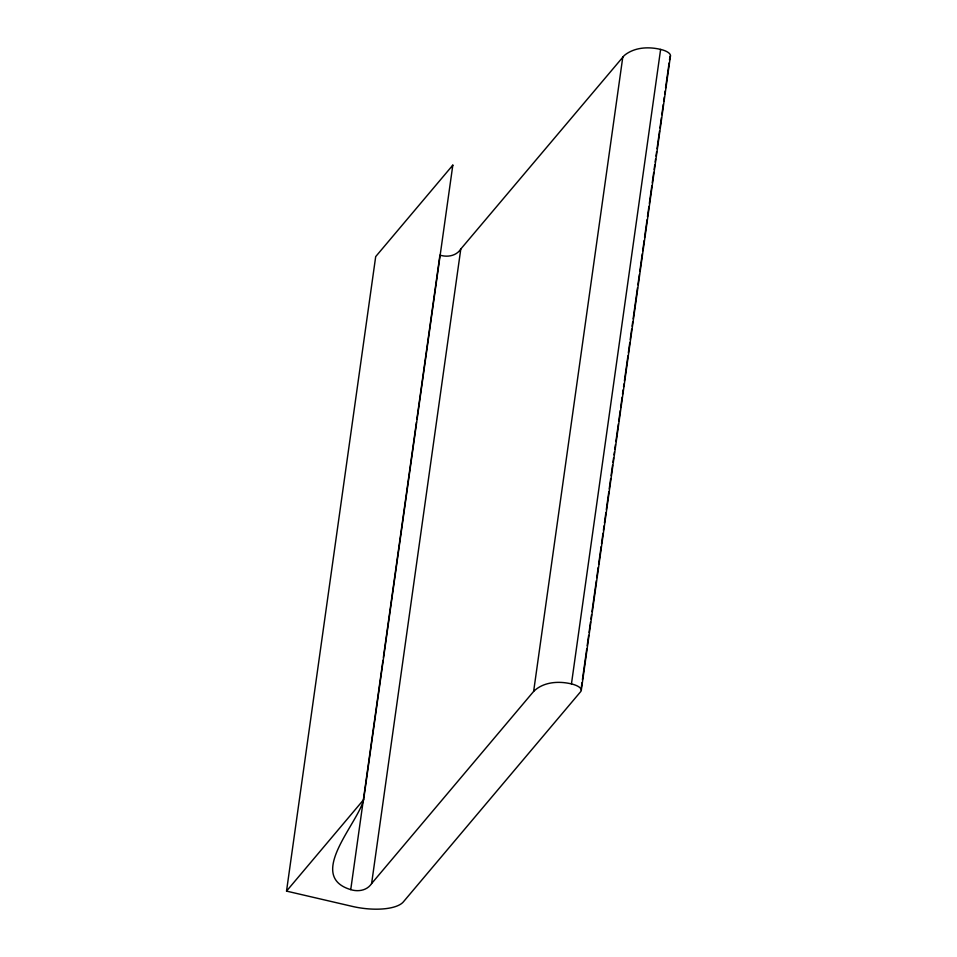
<?xml version="1.0" encoding="UTF-8"?>
<svg xmlns="http://www.w3.org/2000/svg" width="957" height="957" viewBox="0 0 957 957"><rect width="100%" height="100%" fill="white"/><g stroke="black" fill="none" stroke-linecap="round" stroke-linejoin="round"><path stroke-width="1.44" d="M286.526 891.111L375.694 256.596L452.817 165.154L363.636 799.669C357.595 824.049 306.049 876.145 350.74 889.627C358.193 891.996 367.189 890.5 371.615 883.538L533.635 691.421C543.409 681.791 558.732 680.858 571.449 683.92A13.829 5.204 8 0 1 580.755 691.552L403.387 901.853A41.498 15.611 8 0 1 352.332 906.399L286.526 891.111L363.636 799.669M350.74 889.627L382.956 660.366M383.374 657.411L416.427 422.24M416.845 419.286L439.921 255.112C447.362 257.493 456.369 255.986 460.796 249.023L624.143 55.626A79.419 29.882 8 0 1 627.11 53.401C636.979 47.084 649.516 46.785 660.617 49.405A13.829 5.204 8 0 1 669.924 57.037L669.505 59.992M371.615 883.538L460.796 249.023M533.635 691.421L622.816 56.906M571.449 683.92L660.617 49.405M581.378 687.114L582 682.676M582.418 679.721L586.785 648.655M587.191 645.7L588.651 635.352M589.069 632.386L590.517 622.038M590.936 619.071L591.558 614.645M591.976 611.679L596.343 580.624M596.761 577.669L598.209 567.31M598.627 564.355L601.128 546.603M601.534 543.648L602.994 533.288M603.412 530.334L604.034 525.895M604.453 522.941L605.901 512.581M606.319 509.626L608.819 491.874M609.226 488.919L610.686 478.572M611.104 475.605L612.552 465.258M612.97 462.303L613.593 457.865M614.011 454.898L614.43 451.943M614.837 448.989L615.471 444.55M615.877 441.596L618.378 423.843M618.796 420.889L620.244 410.529M620.662 407.574L622.122 397.215M622.529 394.26L623.151 389.822M623.569 386.867L623.988 383.913M624.407 380.946L627.936 355.813M628.354 352.846L629.814 342.498M630.22 339.532L631.68 329.184M632.098 326.229L632.721 321.791M633.139 318.837L637.494 287.77M637.912 284.815L639.372 274.456M639.79 271.501L642.279 253.749M642.697 250.794L644.157 240.446M644.563 237.48L647.064 219.739M647.482 216.772L648.93 206.425M649.348 203.47L651.837 185.718M652.255 182.763L653.715 172.404M654.133 169.449L654.755 165.011M655.162 162.056L655.581 159.089M656 156.135L656.622 151.696M657.04 148.742L659.529 130.989M659.947 128.035L661.407 117.675M661.825 114.72L663.273 104.373M663.691 101.406L664.314 96.968M664.732 94.013L665.151 91.059M665.558 88.104L669.099 62.959M581.306 690.26L670.474 55.757M451.704 167.535L452.817 165.154"/></g></svg>
